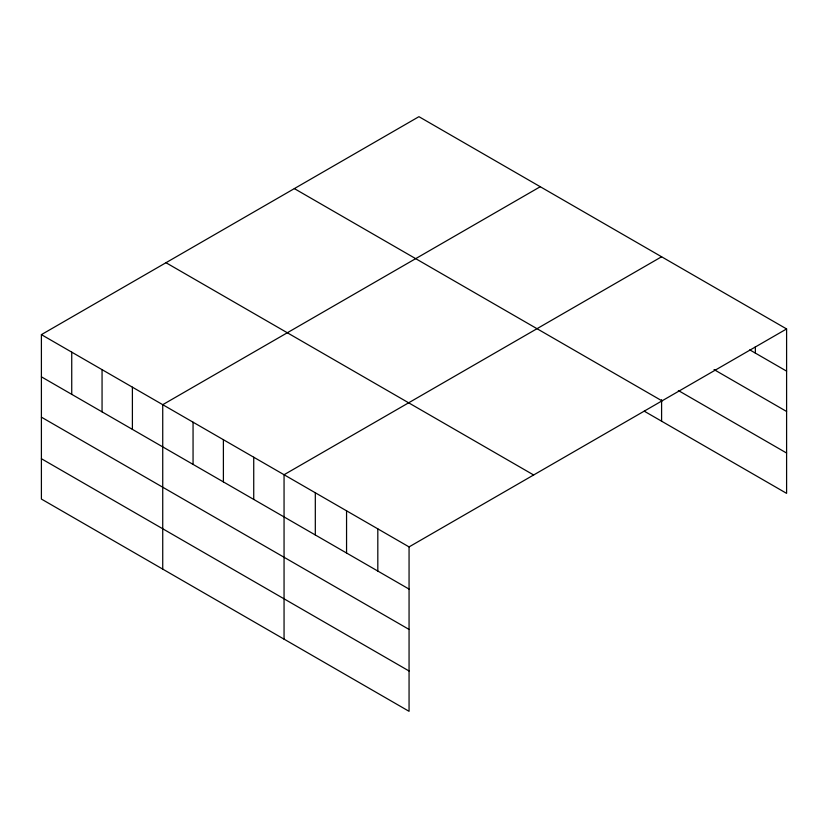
<?xml version="1.0" encoding="UTF-8"?>
<svg xmlns="http://www.w3.org/2000/svg" width="828" height="828" viewBox="0 0 828 828"><rect width="100%" height="100%" fill="white"/><g stroke="black" fill="none" stroke-linecap="round" stroke-linejoin="round"><path stroke-width="1.24" d="M644.256 411.185L786.6 493.364L786.6 328.944L418.937 116.676L41.4 334.636L41.4 499.056L409.063 711.324L409.063 546.904L41.4 334.636M540.26 186.724L162.733 404.685L162.733 569.105M661.593 256.773L284.056 474.734L284.056 639.154M409.063 546.904L786.6 328.944M749.764 349.871L786.6 371.141M714.046 369.588L786.6 411.475M678.339 390.526L786.6 453.03M294.344 188.598L662.017 400.866M165.983 262.714L533.656 474.982M41.4 376.833L409.063 589.101M41.4 417.167L409.063 629.435M41.4 458.722L409.063 670.99M755.353 346.704L755.353 353.09M661.593 399.758L661.593 421.193M377.816 528.864L377.816 571.061M346.559 510.824L346.559 553.021M315.313 492.784L315.313 534.981M253.73 457.222L253.73 499.419M223.394 439.709L223.394 481.906M193.059 422.197L193.059 464.394M132.397 387.173L132.397 429.37M102.061 369.661L102.061 411.858M71.736 352.148L71.736 394.345"/></g></svg>
